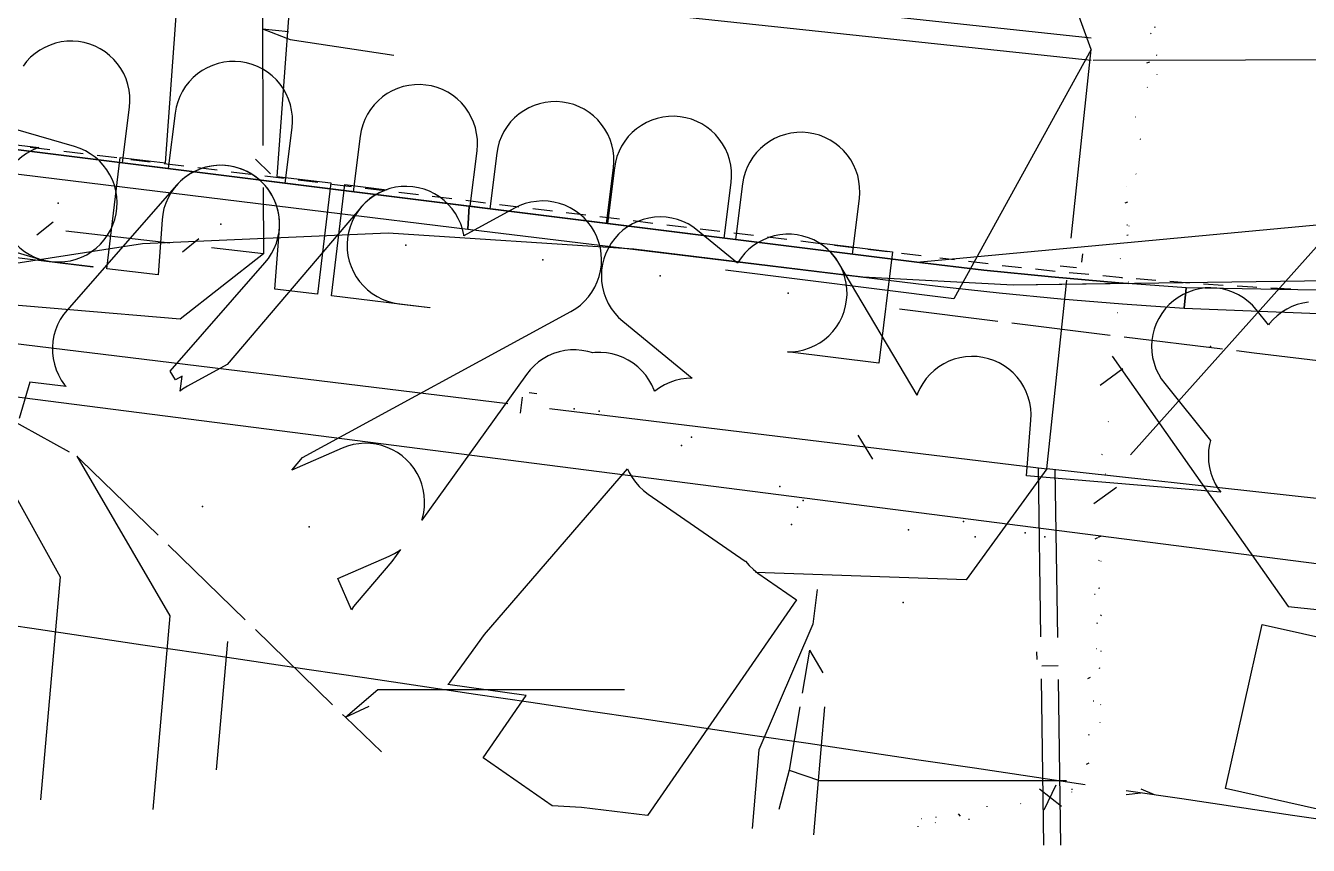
# Model space of a CAD drawing. Header units: metres. Extents: x -3782 to -2031, y 18790 to 19846.
# Drawn here: x -2487.81 to -2442.04, y 18794.56 to 18823.8 of the extents above; entities that cross this region are included whole.
import ezdxf

# ---------------------------------------------------------------- set-up
doc = ezdxf.new("R2010")
doc.units = ezdxf.units.M
for name, color, linetype in [('BOUNDARY', 7, 'Continuous'), ('CURB', 7, 'Continuous'), ('ELECTR_CABLE', 7, 'Continuous'), ('ELECTR_CABLE_COMM', 7, 'Continuous'), ('GRASS', 7, 'Continuous'), ('GROUND', 7, 'Continuous'), ('OVERHEAD_POWER_LINE', 7, 'Continuous'), ('ROAD', 7, 'Continuous'), ('SEWER', 7, 'Continuous'), ('TREE', 7, 'Continuous'), ('WATER_PIPELINE', 7, 'Continuous')]:
    doc.layers.add(name, color=color, linetype=linetype)

msp = doc.modelspace()

# ---------------------------------------------------------------- linework, layer by layer
at = {"layer": 'BOUNDARY'}
msp.add_lwpolyline([(-2411.836, 18815.11), (-2452.575, 18814.547), (-2457.939, 18814.835), (-2466.114, 18815.827), (-2474.873, 18816.404), (-2483.643, 18816.019), (-2492.317, 18814.675), (-2500.694, 18812.415), (-2500.731, 18812.407), (-2502.673, 18812.552), (-2503.711, 18812.681), (-2505.605, 18813.009), (-2509.232, 18814.005), (-2512.242, 18814.955), (-2521.435, 18816.712), (-2533.654, 18818.313), (-2535.562, 18818.658), (-2538.015, 18819.912), (-2544.355, 18822.811)], dxfattribs=at)
at = {"layer": 'CURB'}
for points in [[(-2502.647, 18821.191), (-2456.013, 18815.367), (-2386.061, 18821.89), (-2374.131, 18825.714)], [(-2486.952, 18819.376), (-2487.651, 18819.462)], [(-2485.756, 18819.23), (-2486.456, 18819.315)], [(-2484.561, 18819.083), (-2485.26, 18819.169)], [(-2483.365, 18818.936), (-2484.064, 18819.022)], [(-2482.17, 18818.789), (-2482.869, 18818.875)], [(-2480.974, 18818.643), (-2481.673, 18818.728)], [(-2479.778, 18818.496), (-2480.478, 18818.582)], [(-2478.583, 18818.349), (-2479.282, 18818.435)], [(-2477.387, 18818.202), (-2478.086, 18818.288)], [(-2476.191, 18818.057), (-2476.891, 18818.142)], [(-2474.995, 18817.912), (-2475.695, 18817.996)], [(-2473.8, 18817.766), (-2474.499, 18817.851)], [(-2472.604, 18817.621), (-2473.303, 18817.706)], [(-2471.408, 18817.476), (-2472.107, 18817.561)], [(-2470.212, 18817.331), (-2470.903, 18817.415)], [(-2469.016, 18817.186), (-2469.716, 18817.271)], [(-2467.82, 18817.041), (-2468.52, 18817.126)], [(-2466.625, 18816.896), (-2467.324, 18816.981)], [(-2465.429, 18816.751), (-2466.128, 18816.836)], [(-2464.233, 18816.606), (-2464.932, 18816.69)], [(-2463.037, 18816.461), (-2463.737, 18816.545)], [(-2461.841, 18816.315), (-2462.541, 18816.4)], [(-2460.646, 18816.17), (-2461.345, 18816.255)], [(-2459.45, 18816.025), (-2460.149, 18816.11)], [(-2458.254, 18815.88), (-2458.953, 18815.965)], [(-2457.058, 18815.735), (-2457.758, 18815.82)], [(-2455.862, 18815.59), (-2456.562, 18815.675)], [(-2454.666, 18815.445), (-2455.188, 18815.508)], [(-2453.47, 18815.301), (-2454.17, 18815.385)], [(-2452.273, 18815.166), (-2452.964, 18815.239)], [(-2451.076, 18815.038), (-2451.776, 18815.112)], [(-2450, 18814.933), (-2450.578, 18814.987)], [(-2449.877, 18814.921), (-2450, 18814.933)], [(-2448.677, 18814.81), (-2449.379, 18814.875)], [(-2447.477, 18814.713), (-2448.179, 18814.768)], [(-2446.276, 18814.618), (-2446.978, 18814.673)], [(-2445.074, 18814.539), (-2445.777, 18814.585)], [(-2444.016, 18814.47), (-2444.575, 18814.507)], [(-2443.872, 18814.463), (-2444.016, 18814.47)], [(-2442.669, 18814.402), (-2443.372, 18814.438)]]:
    msp.add_lwpolyline(points, dxfattribs=at)
at = {"layer": 'ELECTR_CABLE'}
for points in [[(-2478.15, 18827.971), (-2478.845, 18818.425), (-2476.918, 18818.192), (-2477.398, 18814.221), (-2478.916, 18814.404), (-2478.759, 18816.571), (-2478.755, 18816.777), (-2478.77, 18816.982), (-2478.806, 18817.185), (-2478.861, 18817.384), (-2478.935, 18817.576), (-2479.028, 18817.76), (-2479.139, 18817.934), (-2479.266, 18818.096), (-2479.408, 18818.245), (-2479.565, 18818.379), (-2479.733, 18818.498), (-2479.913, 18818.599), (-2480.101, 18818.682), (-2480.297, 18818.747), (-2480.498, 18818.791), (-2480.703, 18818.816), (-2480.909, 18818.821), (-2481.114, 18818.806), (-2481.317, 18818.77), (-2481.516, 18818.715), (-2481.708, 18818.64), (-2481.892, 18818.547), (-2482.066, 18818.437), (-2482.228, 18818.31), (-2482.377, 18818.167), (-2482.511, 18818.011), (-2482.63, 18817.842), (-2482.731, 18817.663), (-2482.814, 18817.474), (-2482.879, 18817.279), (-2482.924, 18817.077), (-2482.948, 18816.873), (-2483.09, 18814.909), (-2484.918, 18815.13), (-2484.438, 18819.101), (-2482.821, 18818.905), (-2482.14, 18828.261)], [(-2447.643, 18823.512), (-2447.676, 18823.531)], [(-2447.533, 18823.749), (-2447.492, 18823.764)], [(-2447.472, 18822.759), (-2447.45, 18822.746)], [(-2447.799, 18822.474), (-2447.696, 18822.512)], [(-2447.45, 18822.068), (-2447.446, 18822.063)], [(-2447.778, 18821.598), (-2447.792, 18821.606)], [(-2448.202, 18820.55), (-2448.201, 18820.551)], [(-2448.023, 18819.743), (-2448.037, 18819.75)], [(-2448.187, 18818.505), (-2448.2, 18818.512)], [(-2448.525, 18818.049), (-2448.527, 18818.052)], [(-2448.382, 18808.49), (-2439.736, 18818.158)], [(-2448.577, 18817.478), (-2448.484, 18817.513)], [(-2448.49, 18816.68), (-2448.511, 18816.691)], [(-2448.432, 18816.649), (-2448.445, 18816.656)], [(-2448.513, 18816.325), (-2448.472, 18816.34)], [(-2448.738, 18815.489), (-2448.76, 18815.502)], [(-2448.677, 18814.794), (-2448.69, 18814.801)], [(-2448.459, 18814.669), (-2448.45, 18814.662)], [(-2453.117, 18813.251), (-2456.627, 18813.685)], [(-2448.84, 18813.556), (-2448.853, 18813.563)], [(-2449.111, 18812.755), (-2452.621, 18813.189)], [(-2445.104, 18812.26), (-2448.614, 18812.694)], [(-2443.967, 18812.119), (-2444.608, 18812.198)], [(-2441.097, 18811.773), (-2443.967, 18812.119)], [(-2449.044, 18812.01), (-2442.765, 18803.078)], [(-2449.473, 18810.982), (-2448.662, 18811.568)], [(-2490.29, 18810.81), (-2486.587, 18804.137)], [(-2486.247, 18808.59), (-2489.614, 18810.439)], [(-2449.169, 18809.67), (-2449.183, 18809.676)], [(-2485.988, 18808.448), (-2482.67, 18802.754)], [(-2485.988, 18808.448), (-2485.319, 18807.796)], [(-2449.383, 18808.489), (-2449.407, 18808.5)], [(-2483.087, 18805.629), (-2485.842, 18808.306)], [(-2449.541, 18807.949), (-2449.542, 18807.951)], [(-2449.268, 18807.801), (-2449.282, 18807.807)], [(-2449.698, 18806.754), (-2448.887, 18807.34)], [(-2479.975, 18802.604), (-2482.729, 18805.281)], [(-2449.643, 18805.5), (-2449.553, 18805.542)], [(-2449.523, 18805.556), (-2449.423, 18805.602)], [(-2449.495, 18804.711), (-2449.516, 18804.72)], [(-2449.434, 18804.685), (-2449.448, 18804.691)], [(-2486.587, 18804.137), (-2487.287, 18796.182)], [(-2459.567, 18803.691), (-2459.717, 18802.446)], [(-2449.649, 18803.504), (-2449.672, 18803.515)], [(-2449.523, 18803.732), (-2449.484, 18803.75)], [(-2442.765, 18803.078), (-2441.276, 18802.925)], [(-2482.67, 18802.754), (-2483.278, 18795.837)], [(-2459.717, 18802.446), (-2461.644, 18797.973)], [(-2449.589, 18802.486), (-2449.55, 18802.504)], [(-2449.452, 18802.78), (-2449.42, 18802.766)], [(-2476.862, 18799.579), (-2479.616, 18802.256)], [(-2480.61, 18801.837), (-2481.013, 18797.259)], [(-2449.6, 18801.569), (-2449.614, 18801.575)], [(-2459.843, 18801.52), (-2460.103, 18799.99)], [(-2459.843, 18801.52), (-2459.368, 18800.716)], [(-2449.452, 18801.504), (-2449.428, 18801.493)], [(-2449.52, 18800.897), (-2449.485, 18800.881)], [(-2449.909, 18800.515), (-2449.819, 18800.557)], [(-2476.402, 18799.132), (-2475.248, 18800.125)], [(-2475.248, 18800.125), (-2466.441, 18800.125)], [(-2449.7, 18799.7), (-2449.714, 18799.706)], [(-2476.402, 18799.132), (-2475.557, 18799.53)], [(-2460.187, 18799.497), (-2460.57, 18797.241)], [(-2459.3, 18799.507), (-2459.703, 18794.93)], [(-2449.455, 18799.581), (-2449.448, 18799.576)], [(-2476.402, 18799.132), (-2476.503, 18799.231)], [(-2475.12, 18797.899), (-2476.402, 18799.132)], [(-2449.479, 18798.95), (-2449.476, 18798.948)], [(-2449.848, 18798.489), (-2449.879, 18798.503)], [(-2461.644, 18797.973), (-2461.891, 18795.167)], [(-2449.954, 18797.455), (-2449.855, 18797.501)], [(-2460.57, 18797.241), (-2460.94, 18795.837)], [(-2460.57, 18797.241), (-2459.482, 18796.87)], [(-2459.482, 18796.87), (-2450.675, 18796.87)], [(-2451.632, 18796.578), (-2450.849, 18795.955)], [(-2451.047, 18796.711), (-2451.483, 18795.811)], [(-2450.468, 18796.542), (-2450.464, 18796.576)], [(-2452.307, 18796.044), (-2452.305, 18796.059)], [(-2450.48, 18796.453), (-2450.478, 18796.468)], [(-2455.324, 18795.548), (-2455.319, 18795.573)], [(-2454.537, 18795.683), (-2454.466, 18795.599)], [(-2453.502, 18795.932), (-2453.497, 18795.957)], [(-2455.961, 18795.226), (-2455.959, 18795.241)], [(-2455.853, 18795.523), (-2455.85, 18795.52)], [(-2455.352, 18795.362), (-2455.35, 18795.377)], [(-2454.151, 18795.512), (-2454.157, 18795.475)]]:
    msp.add_lwpolyline(points, dxfattribs=at)
for points in [[(-2488.446, 18819.585), (-2487.343, 18819.452), (-2487.41, 18819.429), (-2487.599, 18819.345), (-2487.778, 18819.243), (-2487.946, 18819.124), (-2488.102, 18818.989), (-2488.243, 18818.84), (-2488.37, 18818.677), (-2488.48, 18818.502), (-2488.572, 18818.318), (-2488.611, 18818.216)], [(-2474.93, 18817.952), (-2475.004, 18817.927), (-2475.192, 18817.843), (-2475.371, 18817.741), (-2475.539, 18817.622), (-2475.695, 18817.487), (-2475.837, 18817.337), (-2475.963, 18817.174), (-2476.073, 18817), (-2476.165, 18816.816), (-2476.239, 18816.623), (-2476.293, 18816.424), (-2476.328, 18816.221), (-2476.342, 18816.016), (-2476.337, 18815.81), (-2476.311, 18815.605), (-2476.265, 18815.404), (-2476.2, 18815.209), (-2476.116, 18815.021), (-2476.014, 18814.842), (-2475.895, 18814.673), (-2475.76, 18814.518), (-2475.61, 18814.376), (-2475.447, 18814.25), (-2475.273, 18814.14), (-2475.089, 18814.048), (-2474.896, 18813.974), (-2474.697, 18813.92), (-2474.494, 18813.885), (-2473.388, 18813.751), (-2473.39, 18813.737), (-2476.902, 18814.161), (-2476.422, 18818.132)], [(-2485.414, 18815.19), (-2488.925, 18815.614), (-2488.732, 18817.216), (-2488.718, 18817.108), (-2488.672, 18816.907), (-2488.607, 18816.711), (-2488.523, 18816.523), (-2488.421, 18816.344), (-2488.302, 18816.176), (-2488.167, 18816.02), (-2488.018, 18815.878), (-2487.855, 18815.752), (-2487.681, 18815.642), (-2487.496, 18815.55), (-2487.304, 18815.476), (-2487.105, 18815.422), (-2486.902, 18815.387), (-2485.412, 18815.207)], [(-2456.878, 18815.731), (-2457.369, 18811.762), (-2460.63, 18812.165), (-2460.446, 18812.169), (-2460.242, 18812.195), (-2460.04, 18812.24), (-2459.845, 18812.304), (-2459.656, 18812.388), (-2459.477, 18812.489), (-2459.308, 18812.608), (-2459.152, 18812.742), (-2459.01, 18812.892), (-2458.883, 18813.054), (-2458.773, 18813.228), (-2458.68, 18813.412), (-2458.606, 18813.604), (-2458.551, 18813.803), (-2458.516, 18814.006), (-2458.501, 18814.212), (-2458.506, 18814.418), (-2458.531, 18814.622), (-2458.576, 18814.823), (-2458.64, 18815.019), (-2458.724, 18815.207), (-2458.825, 18815.387), (-2458.944, 18815.555), (-2459.078, 18815.711), (-2459.228, 18815.853), (-2459.39, 18815.98), (-2459.511, 18816.057)]]:
    msp.add_lwpolyline(points, close=True, dxfattribs=at)
at = {"layer": 'ELECTR_CABLE_COMM'}
for points in [[(-2479.362, 18824.26), (-2479.344, 18819.527)], [(-2479.36, 18823.688), (-2478.375, 18823.304)], [(-2479.36, 18823.688), (-2478.431, 18823.594)], [(-2478.375, 18823.304), (-2474.677, 18822.751)], [(-2479.608, 18819.041), (-2479.076, 18818.513)], [(-2479.339, 18818.027), (-2479.33, 18815.66)], [(-2486.827, 18816.793), (-2487.415, 18816.327)], [(-2482.672, 18816.046), (-2486.376, 18816.474)], [(-2481.633, 18816.193), (-2482.221, 18815.727)], [(-2479.33, 18815.66), (-2481.182, 18815.874)], [(-2479.33, 18815.66), (-2482.304, 18813.332)], [(-2482.304, 18813.332), (-2490.184, 18813.994)]]:
    msp.add_lwpolyline(points, dxfattribs=at)
at = {"layer": 'GRASS'}
for points in [[(-2384.664, 18821.079), (-2384.555, 18822.372), (-2386.061, 18821.89), (-2400.832, 18817.909), (-2415.878, 18815.334), (-2431.099, 18814.179), (-2446.395, 18814.454), (-2446.473, 18813.72), (-2437.205, 18813.357), (-2427.938, 18813.474), (-2418.688, 18814.069), (-2409.476, 18815.142), (-2403.207, 18816.342), (-2396.979, 18817.731), (-2390.796, 18819.311)], [(-2492.268, 18819.895), (-2492.245, 18819.019), (-2477.092, 18817.159), (-2472.035, 18816.545), (-2471.987, 18817.362)], [(-2471.987, 18817.362), (-2472.035, 18816.545), (-2455.267, 18814.51), (-2453.072, 18814.272), (-2450.875, 18814.061), (-2448.675, 18813.877), (-2446.473, 18813.72), (-2446.395, 18814.454), (-2448.805, 18814.629), (-2451.211, 18814.839), (-2453.614, 18815.085), (-2456.013, 18815.367)]]:
    msp.add_lwpolyline(points, close=True, dxfattribs=at)
at = {"layer": 'GROUND'}
msp.add_lwpolyline([(-2492.268, 18819.895), (-2471.987, 18817.362), (-2456.013, 18815.367), (-2453.614, 18815.085), (-2451.211, 18814.839), (-2448.805, 18814.629), (-2448.461, 18814.604), (-2452.575, 18814.547), (-2457.939, 18814.835), (-2466.114, 18815.827), (-2474.873, 18816.404), (-2483.643, 18816.019), (-2492.317, 18814.675)], dxfattribs=at)
at = {"layer": 'OVERHEAD_POWER_LINE'}
for points in [[(-2450, 18805.666), (-2550, 18818.482)], [(-2430.056, 18803.11), (-2450, 18805.666)], [(-2487.59, 18802.291), (-2489.568, 18802.584)], [(-2485.612, 18801.998), (-2487.59, 18802.291)], [(-2483.633, 18801.705), (-2485.612, 18801.998)], [(-2481.655, 18801.412), (-2483.633, 18801.705)], [(-2479.676, 18801.119), (-2481.655, 18801.412)], [(-2477.698, 18800.826), (-2479.676, 18801.119)], [(-2475.719, 18800.533), (-2477.698, 18800.826)], [(-2473.741, 18800.24), (-2475.719, 18800.533)], [(-2471.763, 18799.947), (-2473.741, 18800.24)], [(-2469.784, 18799.654), (-2471.763, 18799.947)], [(-2467.806, 18799.361), (-2469.784, 18799.654)], [(-2465.827, 18799.068), (-2467.806, 18799.361)], [(-2463.849, 18798.775), (-2465.827, 18799.068)], [(-2461.871, 18798.482), (-2463.849, 18798.775)], [(-2459.892, 18798.189), (-2461.871, 18798.482)], [(-2457.914, 18797.896), (-2459.892, 18798.189)], [(-2455.935, 18797.603), (-2457.914, 18797.896)], [(-2453.957, 18797.31), (-2455.935, 18797.603)], [(-2451.978, 18797.017), (-2453.957, 18797.31)], [(-2450, 18796.724), (-2451.978, 18797.017)], [(-2446.556, 18796.214), (-2448.535, 18796.507)], [(-2447.527, 18796.357), (-2448.003, 18796.563)], [(-2448.535, 18796.371), (-2448.022, 18796.431)], [(-2444.578, 18795.921), (-2446.556, 18796.214)], [(-2442.599, 18795.628), (-2444.578, 18795.921)], [(-2440.621, 18795.335), (-2442.599, 18795.628)]]:
    msp.add_lwpolyline(points, dxfattribs=at)
at = {"layer": 'ROAD'}
msp.add_lwpolyline([(-2431.1, 18814.179), (-2446.395, 18814.455), (-2448.805, 18814.629), (-2451.211, 18814.84), (-2453.614, 18815.086), (-2456.014, 18815.367), (-2458.31, 18815.654), (-2458.062, 18817.638), (-2458.047, 18817.844), (-2458.051, 18818.05), (-2458.076, 18818.254), (-2458.121, 18818.455), (-2458.185, 18818.651), (-2458.269, 18818.84), (-2458.37, 18819.019), (-2458.488, 18819.188), (-2458.623, 18819.344), (-2458.772, 18819.486), (-2458.934, 18819.614), (-2459.108, 18819.724), (-2459.292, 18819.817), (-2459.484, 18819.891), (-2459.683, 18819.947), (-2459.886, 18819.982), (-2460.091, 18819.998), (-2460.297, 18819.993), (-2460.502, 18819.968), (-2460.703, 18819.923), (-2460.899, 18819.859), (-2461.087, 18819.776), (-2461.267, 18819.674), (-2461.435, 18819.556), (-2461.592, 18819.422), (-2461.734, 18819.273), (-2461.861, 18819.11), (-2461.971, 18818.936), (-2462.064, 18818.752), (-2462.139, 18818.56), (-2462.194, 18818.362), (-2462.23, 18818.159), (-2462.478, 18816.174), (-2462.884, 18816.225), (-2462.636, 18818.209), (-2462.621, 18818.415), (-2462.626, 18818.621), (-2462.651, 18818.826), (-2462.695, 18819.027), (-2462.76, 18819.223), (-2462.843, 18819.411), (-2462.944, 18819.591), (-2463.063, 18819.759), (-2463.197, 18819.915), (-2463.346, 18820.058), (-2463.508, 18820.185), (-2463.682, 18820.295), (-2463.866, 18820.388), (-2464.058, 18820.463), (-2464.257, 18820.518), (-2464.46, 18820.554), (-2464.665, 18820.569), (-2464.872, 18820.564), (-2465.076, 18820.539), (-2465.277, 18820.495), (-2465.473, 18820.43), (-2465.662, 18820.347), (-2465.841, 18820.246), (-2466.01, 18820.127), (-2466.166, 18819.993), (-2466.308, 18819.844), (-2466.435, 18819.682), (-2466.546, 18819.508), (-2466.639, 18819.324), (-2466.713, 18819.132), (-2466.769, 18818.933), (-2466.804, 18818.73), (-2467.052, 18816.745), (-2467.082, 18816.749), (-2466.834, 18818.734), (-2466.819, 18818.939), (-2466.823, 18819.145), (-2466.848, 18819.35), (-2466.893, 18819.551), (-2466.958, 18819.747), (-2467.041, 18819.935), (-2467.142, 18820.115), (-2467.26, 18820.283), (-2467.395, 18820.44), (-2467.544, 18820.582), (-2467.706, 18820.709), (-2467.88, 18820.82), (-2468.064, 18820.913), (-2468.256, 18820.987), (-2468.455, 18821.042), (-2468.658, 18821.078), (-2468.863, 18821.093), (-2469.069, 18821.089), (-2469.274, 18821.064), (-2469.475, 18821.019), (-2469.671, 18820.954), (-2469.859, 18820.871), (-2470.039, 18820.77), (-2470.207, 18820.652), (-2470.364, 18820.517), (-2470.506, 18820.368), (-2470.633, 18820.206), (-2470.744, 18820.032), (-2470.836, 18819.848), (-2470.911, 18819.656), (-2470.966, 18819.457), (-2471.002, 18819.254), (-2471.25, 18817.27), (-2471.953, 18817.358), (-2471.705, 18819.342), (-2471.69, 18819.548), (-2471.695, 18819.754), (-2471.72, 18819.958), (-2471.764, 18820.159), (-2471.829, 18820.355), (-2471.912, 18820.544), (-2472.013, 18820.723), (-2472.132, 18820.892), (-2472.266, 18821.048), (-2472.415, 18821.19), (-2472.577, 18821.318), (-2472.751, 18821.428), (-2472.935, 18821.521), (-2473.127, 18821.595), (-2473.326, 18821.651), (-2473.529, 18821.686), (-2473.734, 18821.702), (-2473.94, 18821.697), (-2474.145, 18821.672), (-2474.346, 18821.627), (-2474.542, 18821.563), (-2474.73, 18821.48), (-2474.91, 18821.378), (-2475.079, 18821.26), (-2475.235, 18821.126), (-2475.377, 18820.977), (-2475.504, 18820.814), (-2475.615, 18820.64), (-2475.708, 18820.456), (-2475.782, 18820.264), (-2475.837, 18820.066), (-2475.873, 18819.863), (-2476.121, 18817.878), (-2478.555, 18818.182), (-2478.307, 18820.167), (-2478.292, 18820.372), (-2478.297, 18820.578), (-2478.321, 18820.783), (-2478.366, 18820.984), (-2478.431, 18821.18), (-2478.514, 18821.368), (-2478.615, 18821.548), (-2478.734, 18821.716), (-2478.868, 18821.873), (-2479.017, 18822.015), (-2479.179, 18822.142), (-2479.353, 18822.253), (-2479.537, 18822.346), (-2479.729, 18822.42), (-2479.928, 18822.475), (-2480.131, 18822.511), (-2480.336, 18822.526), (-2480.542, 18822.522), (-2480.747, 18822.497), (-2480.948, 18822.452), (-2481.144, 18822.387), (-2481.332, 18822.304), (-2481.512, 18822.203), (-2481.681, 18822.085), (-2481.837, 18821.95), (-2481.979, 18821.801), (-2482.106, 18821.639), (-2482.217, 18821.465), (-2482.31, 18821.281), (-2482.384, 18821.089), (-2482.439, 18820.89), (-2482.475, 18820.687), (-2482.723, 18818.703), (-2484.354, 18818.906), (-2484.107, 18820.891), (-2484.091, 18821.097), (-2484.096, 18821.303), (-2484.121, 18821.507), (-2484.166, 18821.708), (-2484.23, 18821.904), (-2484.313, 18822.093), (-2484.414, 18822.272), (-2484.533, 18822.441), (-2484.667, 18822.597), (-2484.816, 18822.739), (-2484.978, 18822.866), (-2485.152, 18822.977), (-2485.336, 18823.07), (-2485.529, 18823.144), (-2485.727, 18823.2), (-2485.93, 18823.235), (-2486.136, 18823.251), (-2486.342, 18823.246), (-2486.546, 18823.221), (-2486.747, 18823.176), (-2486.943, 18823.112), (-2487.132, 18823.029), (-2487.311, 18822.927), (-2487.48, 18822.809), (-2487.636, 18822.674), (-2487.778, 18822.525), (-2487.905, 18822.363)], dxfattribs=at)
at = {"layer": 'SEWER'}
for points in [[(-2449.791, 18822.958), (-2452.239, 18829.695)], [(-2449.791, 18823.36), (-2470.779, 18825.613)], [(-2449.791, 18822.556), (-2470.822, 18824.813)], [(-2449.791, 18822.958), (-2454.69, 18814.058)], [(-2450.502, 18816.22), (-2449.791, 18822.958)], [(-2427.983, 18822.603), (-2449.716, 18822.558)], [(-2450.122, 18815.36), (-2450.09, 18815.668)], [(-2454.69, 18814.058), (-2462.833, 18815.076)], [(-2450.892, 18815.236), (-2450.31, 18815.175)], [(-2451.37, 18807.991), (-2450.659, 18814.729)], [(-2488.363, 18812.486), (-2470.611, 18810.329)], [(-2469.573, 18810.667), (-2469.849, 18810.701)], [(-2470.1, 18810.554), (-2470.171, 18809.973)], [(-2469.122, 18810.148), (-2451.37, 18807.991)], [(-2458.12, 18809.188), (-2457.591, 18808.339)], [(-2451.37, 18807.991), (-2454.248, 18804.027)], [(-2451.582, 18801.997), (-2451.67, 18808.015)], [(-2434.08, 18806.088), (-2451.37, 18807.991)], [(-2450.982, 18801.978), (-2451.07, 18807.967)], [(-2454.248, 18804.027), (-2461.763, 18804.295)], [(-2451.736, 18801.47), (-2451.732, 18801.192)], [(-2451.552, 18800.963), (-2450.967, 18800.972)], [(-2451.474, 18794.561), (-2451.56, 18800.497)], [(-2450.874, 18794.569), (-2450.96, 18800.478)]]:
    msp.add_lwpolyline(points, dxfattribs=at)
at = {"layer": 'TREE'}
for p in [(-2486.65, 18817.472), (-2480.854, 18816.721), (-2474.243, 18815.97), (-2469.361, 18815.448), (-2465.169, 18814.877), (-2460.6, 18814.263), (-2445.532, 18812.354), (-2468.237, 18810.138), (-2467.343, 18810.045), (-2464.054, 18809.125), (-2464.407, 18808.821), (-2460.901, 18807.363), (-2481.508, 18806.646), (-2460.275, 18806.628), (-2460.071, 18806.866), (-2454.344, 18806.111), (-2477.695, 18805.923), (-2460.487, 18806.004), (-2456.312, 18805.821), (-2452.147, 18805.708), (-2453.927, 18805.567), (-2451.438, 18805.562), (-2456.502, 18803.222)]:
    msp.add_point(p, dxfattribs=at)
at = {"layer": 'WATER_PIPELINE'}
for points in [[(-2489.419, 18816.086), (-2487.233, 18815.454), (-2487.033, 18815.407), (-2486.828, 18815.379), (-2486.622, 18815.372), (-2486.417, 18815.385), (-2486.213, 18815.418), (-2486.014, 18815.47), (-2485.821, 18815.542), (-2485.636, 18815.633), (-2485.46, 18815.741), (-2485.297, 18815.866), (-2485.146, 18816.006), (-2485.009, 18816.161), (-2484.889, 18816.328), (-2484.785, 18816.506), (-2484.699, 18816.694), (-2484.633, 18816.888), (-2484.585, 18817.089), (-2484.557, 18817.293), (-2484.55, 18817.499), (-2484.563, 18817.705), (-2484.596, 18817.908), (-2484.648, 18818.108), (-2484.72, 18818.301), (-2484.811, 18818.486), (-2484.919, 18818.661), (-2485.044, 18818.825), (-2485.184, 18818.976), (-2485.339, 18819.112), (-2485.506, 18819.233), (-2485.684, 18819.337), (-2485.872, 18819.422), (-2486.067, 18819.489), (-2492.078, 18821.227)], [(-2442.031, 18813.941), (-2442.234, 18813.908), (-2442.433, 18813.854), (-2442.626, 18813.782), (-2442.811, 18813.691), (-2442.986, 18813.582), (-2443.15, 18813.457), (-2443.3, 18813.316), (-2443.436, 18813.161), (-2443.459, 18813.129), (-2443.898, 18813.673), (-2444.035, 18813.827), (-2444.187, 18813.966), (-2444.351, 18814.091), (-2444.527, 18814.198), (-2444.713, 18814.287), (-2444.906, 18814.358), (-2445.106, 18814.41), (-2445.309, 18814.442), (-2445.515, 18814.454), (-2445.721, 18814.445), (-2445.925, 18814.417), (-2446.125, 18814.368), (-2446.32, 18814.3), (-2446.507, 18814.214), (-2446.685, 18814.109), (-2446.851, 18813.988), (-2447.005, 18813.851), (-2447.144, 18813.699), (-2447.269, 18813.534), (-2447.376, 18813.359), (-2447.466, 18813.173), (-2447.537, 18812.979), (-2447.588, 18812.78), (-2447.62, 18812.576), (-2447.632, 18812.371), (-2447.623, 18812.165), (-2447.595, 18811.961), (-2447.546, 18811.76), (-2447.478, 18811.566), (-2447.392, 18811.379), (-2447.287, 18811.201), (-2447.166, 18811.035), (-2445.53, 18809.009), (-2445.568, 18808.861), (-2445.598, 18808.657), (-2445.608, 18808.451), (-2445.598, 18808.245), (-2445.568, 18808.041), (-2445.518, 18807.841), (-2445.449, 18807.647), (-2445.361, 18807.461), (-2445.255, 18807.284), (-2445.167, 18807.165), (-2452.103, 18807.738), (-2451.939, 18809.731), (-2451.932, 18809.937), (-2451.945, 18810.142), (-2451.979, 18810.346), (-2452.032, 18810.545), (-2452.105, 18810.738), (-2452.196, 18810.923), (-2452.304, 18811.098), (-2452.43, 18811.261), (-2452.571, 18811.412), (-2452.725, 18811.548), (-2452.893, 18811.668), (-2453.071, 18811.771), (-2453.259, 18811.856), (-2453.454, 18811.922), (-2453.655, 18811.969), (-2453.859, 18811.996), (-2454.065, 18812.003), (-2454.271, 18811.99), (-2454.474, 18811.956), (-2454.673, 18811.903), (-2454.866, 18811.831), (-2455.051, 18811.74), (-2455.226, 18811.631), (-2455.39, 18811.505), (-2455.54, 18811.365), (-2455.676, 18811.21), (-2455.796, 18811.042), (-2455.899, 18810.864), (-2455.984, 18810.676), (-2456.004, 18810.619), (-2458.792, 18815.333), (-2458.906, 18815.505), (-2459.036, 18815.665), (-2459.181, 18815.812), (-2459.339, 18815.943), (-2459.51, 18816.059), (-2459.691, 18816.157), (-2459.881, 18816.237), (-2460.078, 18816.298), (-2460.28, 18816.339), (-2460.485, 18816.361), (-2460.691, 18816.362), (-2460.896, 18816.343), (-2461.098, 18816.304), (-2461.296, 18816.245), (-2461.487, 18816.167), (-2461.669, 18816.071), (-2461.841, 18815.958), (-2462.001, 18815.828), (-2462.148, 18815.683), (-2462.279, 18815.525), (-2462.395, 18815.354), (-2462.409, 18815.327), (-2463.835, 18816.5), (-2464, 18816.623), (-2464.177, 18816.729), (-2464.363, 18816.817), (-2464.557, 18816.887), (-2464.757, 18816.937), (-2464.961, 18816.967), (-2465.166, 18816.978), (-2465.372, 18816.968), (-2465.576, 18816.938), (-2465.776, 18816.888), (-2465.97, 18816.819), (-2466.157, 18816.731), (-2466.334, 18816.625), (-2466.499, 18816.503), (-2466.652, 18816.364), (-2466.791, 18816.212), (-2466.914, 18816.047), (-2467.02, 18815.87), (-2467.108, 18815.684), (-2467.178, 18815.49), (-2467.228, 18815.29), (-2467.259, 18815.086), (-2467.269, 18814.88), (-2467.259, 18814.674), (-2467.229, 18814.47), (-2467.179, 18814.271), (-2467.11, 18814.076), (-2467.022, 18813.89), (-2466.916, 18813.713), (-2466.794, 18813.547), (-2466.656, 18813.395), (-2466.503, 18813.256), (-2464.033, 18811.224), (-2464.228, 18811.218), (-2464.432, 18811.19), (-2464.633, 18811.143), (-2464.828, 18811.077), (-2465.016, 18810.992), (-2465.194, 18810.888), (-2465.361, 18810.768), (-2465.37, 18810.761), (-2465.384, 18810.802), (-2465.467, 18810.99), (-2465.569, 18811.169), (-2465.687, 18811.338), (-2465.822, 18811.494), (-2465.971, 18811.636), (-2466.134, 18811.763), (-2466.308, 18811.873), (-2466.492, 18811.966), (-2466.684, 18812.04), (-2466.883, 18812.095), (-2467.086, 18812.13), (-2467.291, 18812.145), (-2467.497, 18812.14), (-2467.576, 18812.13), (-2467.757, 18812.182), (-2467.96, 18812.219), (-2468.165, 18812.237), (-2468.372, 18812.233), (-2468.576, 18812.21), (-2468.778, 18812.167), (-2468.974, 18812.104), (-2469.163, 18812.022), (-2469.344, 18811.923), (-2469.513, 18811.805), (-2469.67, 18811.672), (-2469.814, 18811.524), (-2469.942, 18811.363), (-2473.679, 18806.162), (-2473.656, 18806.231), (-2473.61, 18806.432), (-2473.583, 18806.637), (-2473.577, 18806.843), (-2473.591, 18807.048), (-2473.625, 18807.251), (-2473.679, 18807.45), (-2473.752, 18807.643), (-2473.843, 18807.828), (-2473.953, 18808.002), (-2474.078, 18808.166), (-2474.22, 18808.316), (-2474.375, 18808.451), (-2474.543, 18808.571), (-2474.721, 18808.674), (-2474.909, 18808.758), (-2475.105, 18808.824), (-2475.305, 18808.87), (-2475.51, 18808.897), (-2475.716, 18808.903), (-2475.921, 18808.889), (-2476.125, 18808.855), (-2476.324, 18808.801), (-2476.516, 18808.728), (-2478.311, 18807.945), (-2477.929, 18808.394), (-2468.357, 18813.603), (-2468.181, 18813.711), (-2468.016, 18813.835), (-2467.865, 18813.974), (-2467.728, 18814.128), (-2467.606, 18814.294), (-2467.501, 18814.472), (-2467.415, 18814.659), (-2467.347, 18814.853), (-2467.298, 18815.054), (-2467.269, 18815.258), (-2467.261, 18815.464), (-2467.273, 18815.669), (-2467.304, 18815.873), (-2467.356, 18816.073), (-2467.427, 18816.266), (-2467.516, 18816.452), (-2467.624, 18816.628), (-2467.748, 18816.792), (-2467.887, 18816.944), (-2468.041, 18817.081), (-2468.207, 18817.203), (-2468.385, 18817.307), (-2468.572, 18817.394), (-2468.766, 18817.462), (-2468.967, 18817.51), (-2469.171, 18817.539), (-2469.377, 18817.548), (-2469.582, 18817.536), (-2469.786, 18817.504), (-2469.986, 18817.453), (-2470.179, 18817.382), (-2470.365, 18817.292), (-2472.172, 18816.309), (-2472.176, 18816.343), (-2472.223, 18816.544), (-2472.289, 18816.739), (-2472.374, 18816.927), (-2472.477, 18817.106), (-2472.596, 18817.273), (-2472.732, 18817.428), (-2472.882, 18817.57), (-2473.046, 18817.695), (-2473.221, 18817.804), (-2473.405, 18817.896), (-2473.598, 18817.968), (-2473.797, 18818.022), (-2474, 18818.056), (-2474.206, 18818.069), (-2474.412, 18818.063), (-2474.616, 18818.036), (-2474.817, 18817.99), (-2475.012, 18817.924), (-2475.2, 18817.839), (-2475.379, 18817.736), (-2475.546, 18817.616), (-2475.702, 18817.481), (-2475.843, 18817.33), (-2480.623, 18811.71), (-2482.036, 18810.94), (-2482.212, 18810.833), (-2482.299, 18810.767), (-2482.234, 18811.303), (-2482.461, 18811.162), (-2482.659, 18811.48), (-2479.275, 18815.337), (-2479.147, 18815.498), (-2479.035, 18815.672), (-2478.941, 18815.855), (-2478.865, 18816.046), (-2478.809, 18816.245), (-2478.772, 18816.447), (-2478.755, 18816.653), (-2478.758, 18816.859), (-2478.782, 18817.064), (-2478.825, 18817.265), (-2478.888, 18817.461), (-2478.97, 18817.65), (-2479.07, 18817.83), (-2479.188, 18818), (-2479.321, 18818.157), (-2479.469, 18818.3), (-2479.63, 18818.429), (-2479.804, 18818.54), (-2479.987, 18818.634), (-2480.179, 18818.71), (-2480.377, 18818.767), (-2480.579, 18818.804), (-2480.785, 18818.821), (-2480.991, 18818.817), (-2481.196, 18818.794), (-2481.397, 18818.75), (-2481.593, 18818.687), (-2481.782, 18818.605), (-2481.963, 18818.505), (-2482.132, 18818.388), (-2482.289, 18818.255), (-2482.433, 18818.107), (-2486.338, 18813.654), (-2486.467, 18813.493), (-2486.578, 18813.32), (-2486.672, 18813.136), (-2486.748, 18812.945), (-2486.805, 18812.747), (-2486.842, 18812.544), (-2486.859, 18812.338), (-2486.855, 18812.132), (-2486.832, 18811.928), (-2486.788, 18811.726), (-2486.725, 18811.53), (-2486.643, 18811.341), (-2486.543, 18811.161), (-2486.426, 18810.991), (-2486.37, 18810.926), (-2487.664, 18811.085), (-2488.041, 18809.788)], [(-2437.739, 18794.963), (-2444.993, 18796.583), (-2443.685, 18802.439), (-2437.82, 18801.129)]]:
    msp.add_lwpolyline(points, dxfattribs=at)
for points in [[(-2465.62, 18795.62), (-2467.977, 18795.906), (-2469.021, 18795.975), (-2471.49, 18797.679), (-2469.95, 18799.91), (-2472.747, 18800.303), (-2472.682, 18800.37), (-2472.553, 18800.531), (-2471.441, 18802.08), (-2466.337, 18807.997), (-2466.274, 18807.859), (-2466.17, 18807.681), (-2466.05, 18807.513), (-2465.914, 18807.358), (-2465.763, 18807.218), (-2465.6, 18807.093), (-2462.132, 18804.699), (-2462.13, 18804.696), (-2461.994, 18804.541), (-2461.843, 18804.401), (-2461.68, 18804.276), (-2460.302, 18803.324)], [(-2476.67, 18804.079), (-2474.837, 18804.879), (-2474.652, 18804.97), (-2474.477, 18805.079), (-2474.432, 18805.114), (-2474.743, 18804.682), (-2475.988, 18803.238), (-2476.115, 18803.076), (-2476.184, 18802.966)]]:
    msp.add_lwpolyline(points, close=True, dxfattribs=at)

doc.saveas('drawing.dxf')
